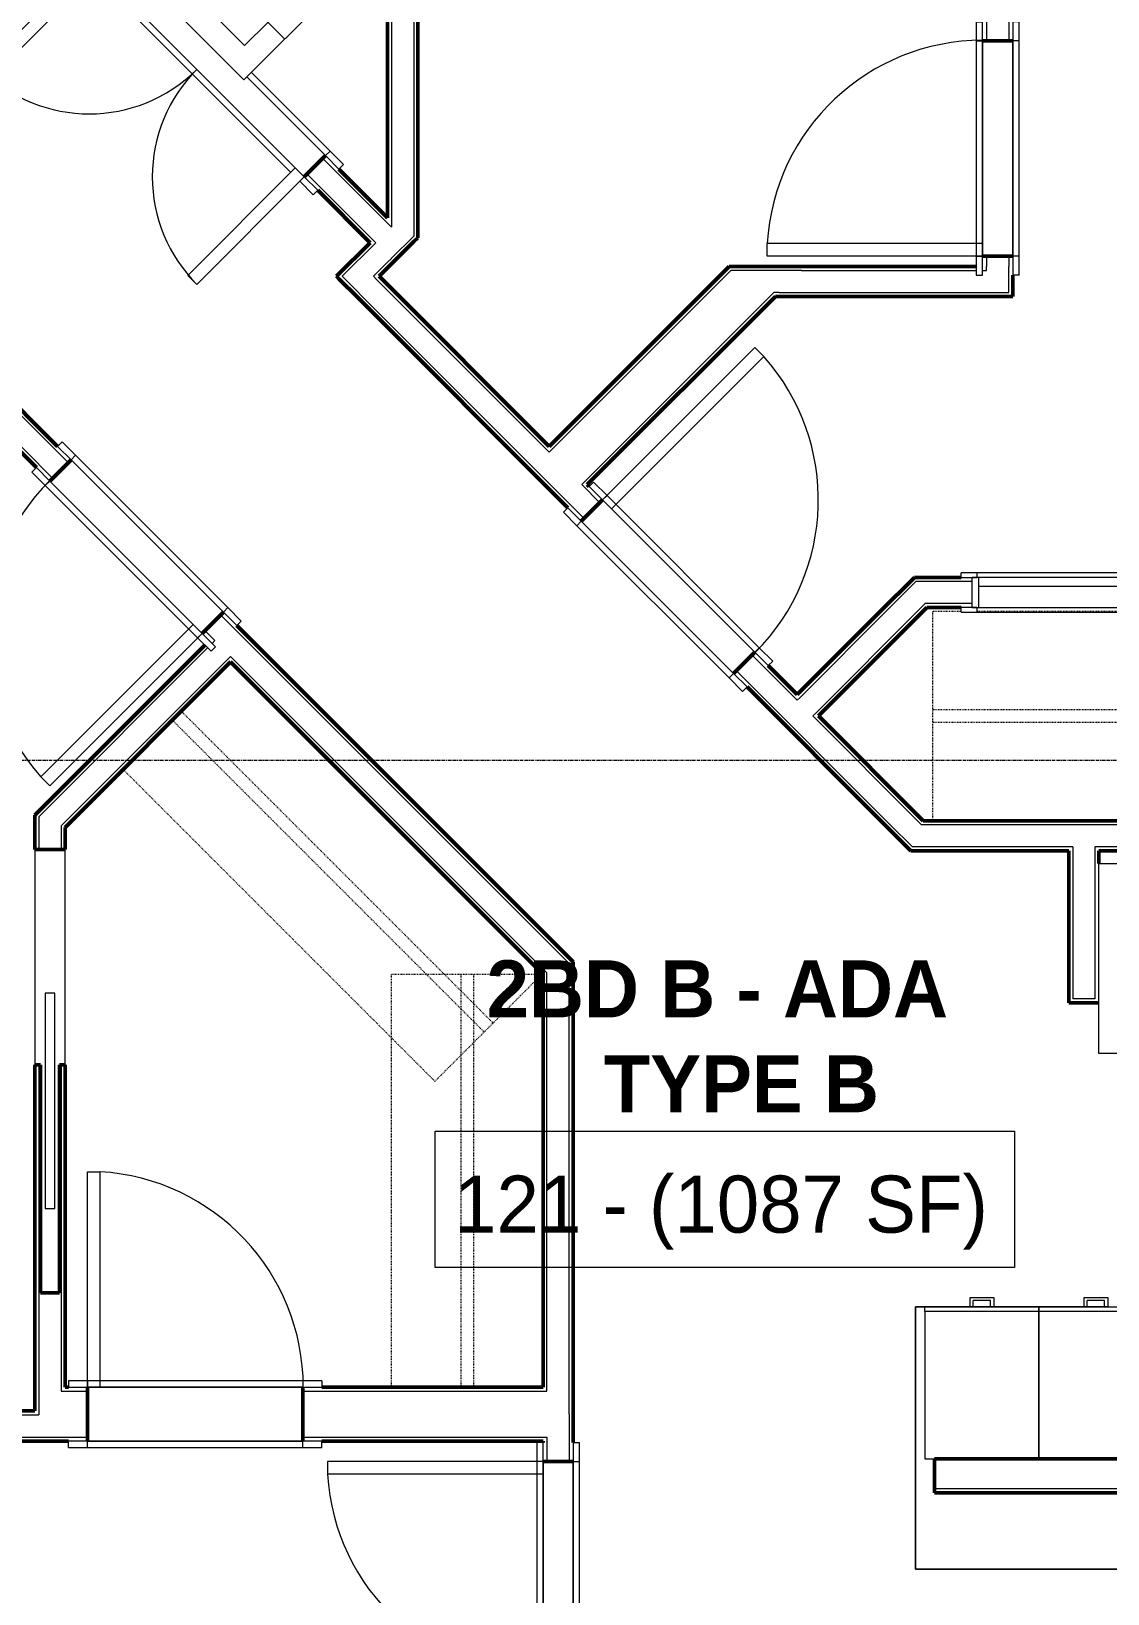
# Model space of a CAD drawing. Header units: inches. Extents: x -4218 to -1830, y 9767 to 12426.
# Drawn here: x -2445.1 to -2275.1, y 11403.7 to 11650.3 of the extents above; entities that cross this region are included whole.
import ezdxf

# ---------------------------------------------------------------- set-up
doc = ezdxf.new("R2010")
doc.units = ezdxf.units.IN
doc.header["$MEASUREMENT"] = 0
doc.linetypes.add('Dash', pattern=[0.25, 0.125, -0.125])
doc.linetypes.add('Grid Line 1_2_', pattern=[0.875, 0.5, -0.125, 0.125, -0.125])
for name, color, linetype, lineweight in [('0-1', 7, 'Continuous', 5), ('0-2', 10, 'Continuous', 9), ('A-AREA-IDEN', 2, 'Continuous', 9), ('A-DOOR-1', 10, 'Continuous', 9), ('A-DOOR-2', 50, 'Continuous', 20), ('A-DOOR-FRAM-1', 10, 'Continuous', 9), ('A-DOOR-FRAM-3', 50, 'Continuous', 20), ('A-WALL-1', 7, 'Continuous', 50), ('A-WALL-2', 250, 'Continuous', 13), ('A-WALL-3', 10, 'Continuous', 9), ('A-WALL-4', 252, 'Continuous', 9), ('A-WALL-5', 253, 'Continuous', 9), ('A-WALL-6', 254, 'Continuous', 9), ('I-WALL-1', 7, 'Continuous', 50), ('I-WALL-2', 10, 'Continuous', 9), ('I-WALL-3', 252, 'Continuous', 9), ('P-SANR-FIXT-1', 10, 'Continuous', 9), ('Q-CASE-2', 10, 'Continuous', 9), ('Q-CASE-HDLN-1', 10, 'Dash', 9), ('Q-CASE-HDLN-2', 252, 'Dash', 9), ('Q-SPCQ-1', 10, 'Continuous', 9), ('S-GRID-1', 1, 'Grid Line 1_2_', 9)]:
    doc.layers.add(name, color=color, linetype=linetype, lineweight=lineweight)
doc.styles.add('Century Gothic', font='ufonts.com_century-gothic.ttf', dxfattribs={"height": 9})
doc.styles.add('Century Gothic_B', font='GOTHICB.TTF', dxfattribs={"height": 9})

# ---------------------------------------------------------------- blocks, each defined once
blk = doc.blocks.new('POCKET - FLUSH - 2-10 x 6-8-2882529-BACKGROUND - RCP - 1ST FLOOR')
at = {"layer": 'A-DOOR-2'}
for p, q in [((-39.67, 0.75), (-39.67, -0.75)), ((-5.67, 0.75), (-39.67, 0.75)), ((-5.67, -0.75), (-5.67, 0.75)), ((-39.67, -0.75), (-5.67, -0.75))]:
    blk.add_line(p, q, dxfattribs=at)
blk = doc.blocks.new('SWING - SINGLE - FLUSH - 2-10 x 6-8 - PRIVACY-3199405-BACKGROUND - RCP - 1ST FLOOR')
at = {"layer": 'A-DOOR-1'}
blk.add_arc((17, -2.38), 34.07, 180, 266.6343, dxfattribs=at)
at = {"layer": 'A-DOOR-2'}
for p, q in [((15, -2.38), (15, -36.38)), ((17, -2.38), (15, -2.38)), ((17, -2.38), (17, -36.38)), ((17, -36.38), (15, -36.38))]:
    blk.add_line(p, q, dxfattribs=at)
at = {"layer": 'A-DOOR-FRAM-1'}
for p, q in [((-17, 3.37), (-20, 3.37)), ((-20, 3.37), (-20, 2.37)), ((-17, 3.37), (-17, 2.37)), ((17, 3.37), (-17, 3.37)), ((20, 3.37), (17, 3.37)), ((17, 3.37), (17, 2.37)), ((20, 3.37), (20, 2.37)), ((-20, 2.37), (-17, 2.37)), ((-17, 2.37), (17, 2.37)), ((17, 2.37), (20, 2.37)), ((-17, -2.38), (-20, -2.38)), ((-20, -3.38), (-20, -2.38)), ((-17, -3.38), (-17, -2.38)), ((17, -2.38), (-17, -2.38)), ((20, -2.38), (17, -2.38)), ((17, -3.38), (17, -2.38)), ((20, -3.38), (20, -2.38)), ((-20, -3.38), (-17, -3.38)), ((-17, -3.38), (17, -3.38)), ((17, -3.38), (20, -3.38))]:
    blk.add_line(p, q, dxfattribs=at)
blk = doc.blocks.new('OD_CW_Closet - OD_CW_Closet-3129691-BACKGROUND - RCP - 1ST FLOOR')
at = {"layer": 'Q-CASE-HDLN-1'}
for p, q in [((0.74, 23.99), (0.74, 0)), ((0.74, 13), (65.91, 13)), ((0.74, 11), (65.91, 11)), ((0.74, 0), (65.91, 0))]:
    blk.add_line(p, q, dxfattribs=at)
at = {"layer": 'Q-CASE-HDLN-2'}
for p, q in [((65.91, 24), (0.75, 24)), ((65.91, 0), (65.91, 24))]:
    blk.add_line(p, q, dxfattribs=at)
blk = doc.blocks.new('OD_CW_Closet - OD_CW_Closet-2625500-BACKGROUND - RCP - 1ST FLOOR')
at = {"layer": 'Q-CASE-HDLN-1'}
for p, q in [((70.36, 0), (70.36, 24)), ((0.74, 13), (70.36, 13)), ((0.74, 11), (70.36, 11)), ((0.74, 0), (70.36, 0))]:
    blk.add_line(p, q, dxfattribs=at)
at = {"layer": 'Q-CASE-HDLN-2'}
for p, q in [((70.36, 24), (0.74, 24)), ((0.74, 24), (0.74, 0))]:
    blk.add_line(p, q, dxfattribs=at)
blk = doc.blocks.new('SWING - SINGLE - FLUSH - 2-10 x 6-8 - PRIVACY-3199419-BACKGROUND - RCP - 1ST FLOOR')
at = {"layer": 'A-DOOR-1'}
blk.add_arc((17, -4.25), 34.07, 180, 266.6343, dxfattribs=at)
at = {"layer": 'A-DOOR-2'}
for p, q in [((15, -4.25), (15, -38.26)), ((17, -4.25), (15, -4.25)), ((17, -4.25), (17, -38.26)), ((17, -38.26), (15, -38.26))]:
    blk.add_line(p, q, dxfattribs=at)
at = {"layer": 'A-DOOR-FRAM-1'}
for p, q in [((-17, 5.25), (-20, 5.25)), ((-20, 5.25), (-20, 4.25)), ((17, 5.25), (-17, 5.25)), ((-17, 5.25), (-17, 4.25)), ((20, 5.25), (17, 5.25)), ((17, 5.25), (17, 4.25)), ((20, 5.25), (20, 4.25)), ((-20, 4.25), (-17, 4.25)), ((-17, 4.25), (17, 4.25)), ((17, 4.25), (20, 4.25)), ((-17, -4.25), (-20, -4.25)), ((-20, -5.25), (-20, -4.25)), ((17, -4.25), (-17, -4.25)), ((-17, -5.25), (-17, -4.25)), ((20, -4.25), (17, -4.25)), ((17, -5.25), (17, -4.25)), ((20, -5.25), (20, -4.25)), ((-20, -5.25), (-17, -5.25)), ((-17, -5.25), (17, -5.25)), ((17, -5.25), (20, -5.25))]:
    blk.add_line(p, q, dxfattribs=at)
blk = doc.blocks.new('Stacked Washer and Dryer - 26_x25_ - Private-1372850-BACKGROUND - RCP - 1ST FLOOR')
at = {"layer": 'P-SANR-FIXT-1'}
for p, q in [((26, 12.5), (0, 12.5)), ((0, -12.5), (0, 12.5)), ((16.90625, -12.5), (16.90625, 12.5)), ((26, 12.5), (26, -12.5)), ((22.09375, 8.75), (16.90625, 8.75)), ((22.09375, -8.75), (22.09375, 8.75)), ((16.90625, -8.75), (22.09375, -8.75)), ((0, -12.5), (26, -12.5))]:
    blk.add_line(p, q, dxfattribs=at)
blk = doc.blocks.new('SWING - DOUBLE - FLUSH - 4-0 x 6-8 - DUMMY-3207496-BACKGROUND - RCP - 1ST FLOOR')
at = {"layer": 'A-DOOR-1'}
for p, q in [((-24, 3.37), (-27, 3.37)), ((-27, 2.37), (-27, 3.37)), ((-24, 2.37), (-24, 3.37)), ((22, 3.37), (-22, 3.37)), ((27, 3.37), (24, 3.37)), ((24, 2.37), (24, 3.37)), ((27, 2.37), (27, 3.37)), ((-27, 2.37), (-24, 2.37)), ((-22, 2.37), (22, 2.37)), ((24, 2.37), (27, 2.37)), ((-24, -2.38), (-27, -2.38)), ((-27, -2.38), (-27, -3.38)), ((-6.45, -2.38), (-24, -2.38)), ((-24, -2.38), (-24, -3.38)), ((24, -2.38), (18.55, -2.38)), ((27, -2.38), (24, -2.38)), ((24, -2.38), (24, -3.38)), ((27, -2.38), (27, -3.38)), ((-27, -3.38), (-24, -3.38)), ((-24, -3.38), (-6.45, -3.38)), ((18.55, -3.38), (24, -3.38)), ((24, -3.38), (27, -3.38))]:
    blk.add_line(p, q, dxfattribs=at)
for centre, start, end in [((-24, 2.37), 360, 90), ((24, 2.37), 90, 180)]:
    blk.add_arc(centre, 24, start, end, dxfattribs=at)
at = {"layer": 'A-DOOR-2'}
for p, q in [((-24, 2.37), (-24, 26.38)), ((-24, 26.38), (-22, 26.38)), ((-22, 26.38), (-22, 2.37)), ((24, 26.38), (22, 26.38)), ((22, 26.38), (22, 2.37)), ((24, 2.37), (24, 26.38)), ((-22, 2.37), (-24, 2.37)), ((22, 2.37), (24, 2.37))]:
    blk.add_line(p, q, dxfattribs=at)
blk = doc.blocks.new('SWING - SINGLE - FLUSH - 2-10 x 6-8 - PRIVACY-3199407-BACKGROUND - RCP - 1ST FLOOR')
at = {"layer": 'A-DOOR-1'}
blk.add_arc((17, 2.37), 34.07, 93.3657, 180, dxfattribs=at)
at = {"layer": 'A-DOOR-2'}
for p, q in [((15, 2.37), (15, 36.38)), ((17, 36.38), (15, 36.38)), ((17, 2.37), (17, 36.38)), ((17, 2.37), (15, 2.37))]:
    blk.add_line(p, q, dxfattribs=at)
at = {"layer": 'A-DOOR-FRAM-1'}
for p, q in [((-17, 3.37), (-20, 3.37)), ((-20, 2.37), (-20, 3.37)), ((17, 3.37), (-17, 3.37)), ((-17, 2.37), (-17, 3.37)), ((20, 3.37), (17, 3.37)), ((17, 2.37), (17, 3.37)), ((20, 2.37), (20, 3.37)), ((-20, 2.37), (-17, 2.37)), ((-17, 2.37), (17, 2.37)), ((17, 2.37), (20, 2.37)), ((-17, -2.38), (-20, -2.38)), ((-20, -2.38), (-20, -3.38)), ((17, -2.38), (-17, -2.38)), ((-17, -2.38), (-17, -3.38)), ((20, -2.38), (17, -2.38)), ((17, -2.38), (17, -3.38)), ((20, -2.38), (20, -3.38)), ((-20, -3.38), (-17, -3.38)), ((-17, -3.38), (17, -3.38)), ((17, -3.38), (20, -3.38))]:
    blk.add_line(p, q, dxfattribs=at)
blk = doc.blocks.new('OD_CW_Closet - OD_CW_Closet-2039040-BACKGROUND - RCP - 1ST FLOOR')
at = {"layer": 'Q-CASE-HDLN-1'}
for p, q in [((0.74, 24), (0.74, -8.9)), ((160.21, -9), (160.21, 24)), ((0.74, 8.5), (160.21, 8.5)), ((0.74, 6.5), (160.21, 6.5)), ((3.24, -9), (75.74, -9)), ((80.74, -9), (153.24, -9)), ((155.74, -9), (160.21, -9))]:
    blk.add_line(p, q, dxfattribs=at)
at = {"layer": 'Q-CASE-HDLN-2'}
blk.add_line((160.21, 24), (0.74, 24), dxfattribs=at)
blk = doc.blocks.new('SLIDING - FLUSH - 6-0 x 6-8-V29-BACKGROUND - RCP - 1ST FLOOR')
at = {"layer": 'A-DOOR-1'}
for p, q in [((-38.75, 2.25), (-38.75, 3)), ((-36.25, 3), (-38.75, 3)), ((36.25, 3), (-36.25, 3)), ((-36.25, 3), (-36.25, 2.25)), ((36.25, 2.25), (36.25, 3)), ((36.25, 3), (38.75, 3)), ((38.75, 3), (38.75, 2.25)), ((-38.75, 2.25), (-36.25, 2.25)), ((1, 2.25), (-36, 2.25)), ((-36, 2.25), (-36, 0.88)), ((-36, 0.88), (1, 0.88)), ((36, 0.88), (-1, 0.88)), ((-1, 0.88), (-1, -0.5)), ((1, 2.25), (1, 0.88)), ((36, 0.88), (36, -0.5)), ((38.75, 2.25), (36.25, 2.25)), ((-1, -0.5), (36, -0.5)), ((-38.75, -3.25), (-38.75, -2.5)), ((-36.25, -2.5), (-38.75, -2.5)), ((-38.75, -3.25), (-36.25, -3.25)), ((-36.25, -2.5), (-36.25, -3.25)), ((-36.25, -3.25), (36.25, -3.25)), ((36.25, -2.5), (38.75, -2.5)), ((36.25, -3.25), (36.25, -2.5)), ((38.75, -3.25), (36.25, -3.25)), ((38.75, -2.5), (38.75, -3.25))]:
    blk.add_line(p, q, dxfattribs=at)
at = {"layer": 'A-DOOR-FRAM-1'}
for p, q in [((-36, 2.25), (-37, 2.25)), ((-37, -2.5), (-37, 2.25)), ((-36, 2.25), (-36, -2.5)), ((36, 2.25), (1, 2.25)), ((36, -2.5), (36, 2.25)), ((36, 2.25), (37, 2.25)), ((37, 2.25), (37, -2.5)), ((-37, -2.5), (-36, -2.5)), ((-36, -2.5), (36, -2.5)), ((37, -2.5), (36, -2.5))]:
    blk.add_line(p, q, dxfattribs=at)
blk = doc.blocks.new('Refrigerator_-_Side-by-Side_6047 - 36_ X 30_-1372843-BACKGROUND - RCP - 1ST FLOOR')
at = {"layer": 'Q-SPCQ-1'}
for p, q in [((-17.88, 15.58), (17.87, 15.58)), ((-17.88, -14.42), (-17.88, 15.58)), ((17.87, 15.58), (17.87, -14.42)), ((17.87, -14.42), (-17.88, -14.42))]:
    blk.add_line(p, q, dxfattribs=at)
blk = doc.blocks.new('Base Cabinet 3 Drawer 230 - Base Cabinet 3 Drawer 230 18_-2579417-BACKGROUND - RCP - 1ST FLOOR')
at = {"layer": 'Q-CASE-2'}
for p, q in [((-1.14, 24), (-1.14, 25.5)), ((-1.14, 25.5), (2.61, 25.5)), ((2.11, 25), (-0.64, 25)), ((-0.64, 24), (-0.64, 25)), ((2.11, 24), (2.11, 25)), ((2.61, 25.5), (2.61, 24)), ((-8.26, 24), (9.74, 24)), ((-8.26, 23.25), (-8.26, 24)), ((9.74, 23.25), (-8.26, 23.25)), ((-8.26, 23.25), (-8.26, 0)), ((-1.14, 24), (-0.64, 24)), ((2.61, 24), (2.11, 24)), ((9.74, 24), (9.74, 23.25)), ((9.74, 0), (9.74, 23.25)), ((-8.26, 0), (9.74, 0))]:
    blk.add_line(p, q, dxfattribs=at)
blk = doc.blocks.new('CTR - 1st Phase - Unit Layouts_rvt-1-BACKGROUND - RCP - 1ST FLOOR')
at = {"layer": 'A-WALL-1'}
for p, q in [((-2388.81, 11620.89), (-2388.81, 11680.24)), ((-2384.06, 11680.24), (-2384.06, 11617.73)), ((-2290.11, 11648.82), (-2294.86, 11648.82)), ((-2487.09, 11630.96), (-2440.92, 11584.79)), ((-2401.98, 11627.33), (-2398.62, 11630.69)), ((-2396.5, 11628.57), (-2388.81, 11620.89)), ((-2391.58, 11616.94), (-2399.85, 11625.21)), ((-2384.06, 11617.73), (-2384.69, 11617.11)), ((-2396.88, 11611.63), (-2391.58, 11616.94)), ((-2384.69, 11617.11), (-2388.81, 11612.98)), ((-2444.28, 11581.43), (-2475.95, 11613.1)), ((-2388.81, 11612.98), (-2390.17, 11611.63)), ((-2322.84, 11613.19), (-2295.86, 11613.19)), ((-2294.86, 11614.82), (-2290.11, 11614.82)), ((-2396.44, 11611.19), (-2396.88, 11611.63)), ((-2393.52, 11608.27), (-2396.44, 11611.19)), ((-2390.17, 11611.63), (-2363.3, 11584.76)), ((-2290.11, 11611.82), (-2290.11, 11609.07)), ((-2360.35, 11575.1), (-2393.52, 11608.27)), ((-2290.11, 11608.44), (-2327.59, 11608.44)), ((-2290.11, 11609.07), (-2290.11, 11608.44)), ((-2438.8, 11582.67), (-2442.15, 11579.31)), ((-2357.29, 11578.75), (-2356.99, 11578.46)), ((-2354.87, 11576.33), (-2358.23, 11572.98)), ((-2310.38, 11559.35), (-2306.26, 11563.47)), ((-2306.26, 11563.47), (-2305.63, 11564.1)), ((-2305.63, 11564.1), (-2298.27, 11564.1)), ((-2418.11, 11555.27), (-2414.75, 11558.63)), ((-2324.13, 11545.6), (-2310.38, 11559.35)), ((-2303.67, 11559.35), (-2320.77, 11542.24)), ((-2298.27, 11559.35), (-2303.67, 11559.35)), ((-2412.63, 11556.5), (-2359.52, 11503.4)), ((-2444.5, 11526.58), (-2417.67, 11553.41)), ((-2334.18, 11548.93), (-2330.83, 11552.29)), ((-2413.6, 11550.76), (-2439.75, 11524.61)), ((-2364.27, 11501.43), (-2413.6, 11550.76)), ((-2328.7, 11550.17), (-2324.13, 11545.6)), ((-2310.95, 11525.7), (-2332.06, 11546.81)), ((-2320.77, 11542.24), (-2304.23, 11525.7)), ((-2444.5, 11521.15), (-2444.5, 11526.58)), ((-2439.75, 11524.61), (-2439.75, 11521.15)), ((-2306.83, 11521.57), (-2310.95, 11525.7)), ((-2304.23, 11525.7), (-2138.37, 11525.7)), ((-2306.2, 11520.95), (-2306.83, 11521.57)), ((-2443.22, 11521.15), (-2444.5, 11521.15)), ((-2439.75, 11521.15), (-2443.22, 11521.15)), ((-2281.26, 11520.95), (-2306.2, 11520.95)), ((-2281.26, 11496.95), (-2281.26, 11520.95)), ((-2105.03, 11520.95), (-2276.51, 11520.95)), ((-2276.51, 11520.95), (-2276.51, 11518.95)), ((-2359.52, 11503.4), (-2359.52, 11502.51)), ((-2359.52, 11502.51), (-2359.52, 11496.68)), ((-2364.27, 11436.27), (-2364.27, 11501.43)), ((-2359.52, 11496.68), (-2359.52, 11432.02)), ((-2280.64, 11496.95), (-2281.26, 11496.95)), ((-2277.14, 11496.95), (-2280.64, 11496.95)), ((-2276.51, 11496.95), (-2277.14, 11496.95)), ((-2444.5, 11432.52), (-2444.5, 11487.15)), ((-2444.5, 11487.15), (-2443.62, 11487.15)), ((-2443.62, 11487.15), (-2443.62, 11451.15)), ((-2440.62, 11451.15), (-2440.62, 11487.15)), ((-2440.62, 11487.15), (-2439.75, 11487.15)), ((-2439.75, 11487.15), (-2439.75, 11436.27)), ((-2443.62, 11451.15), (-2440.62, 11451.15)), ((-2508.87, 11432.52), (-2444.5, 11432.52)), ((-2359.52, 11432.02), (-2359.52, 11427.52)), ((-2444.5, 11427.77), (-2508.87, 11427.77)), ((-2440.37, 11427.77), (-2444.5, 11427.77)), ((-2439.75, 11427.77), (-2440.37, 11427.77)), ((-2364.27, 11427.52), (-2364.27, 11427.77)), ((-2359.52, 11424.52), (-2364.27, 11424.52)), ((-2302.45, 11424.95), (-2249.47, 11424.95)), ((-2302.45, 11419.57), (-2302.45, 11424.95)), ((-2151.45, 11419.57), (-2302.45, 11419.57))]:
    blk.add_line(p, q, dxfattribs=at)
at = {"layer": 'A-WALL-2'}
for p, q in [((-2388.19, 11679.61), (-2388.19, 11635.22)), ((-2384.69, 11679.61), (-2384.69, 11638.72)), ((-2294.23, 11679.61), (-2294.23, 11648.82)), ((-2290.73, 11679.61), (-2290.73, 11648.82)), ((-2384.69, 11638.72), (-2384.69, 11622.94)), ((-2388.19, 11635.22), (-2388.19, 11619.44)), ((-2487.09, 11630.08), (-2439.24, 11582.22)), ((-2399.06, 11630.25), (-2388.81, 11620.01)), ((-2401.53, 11627.78), (-2391.14, 11617.38)), ((-2384.69, 11622.94), (-2384.69, 11617.99)), ((-2388.22, 11619.41), (-2388.81, 11620.01)), ((-2388.22, 11619.41), (-2388.19, 11619.38)), ((-2388.19, 11614.49), (-2384.69, 11617.99)), ((-2396, 11611.63), (-2390.69, 11616.94)), ((-2390.69, 11616.94), (-2391.14, 11617.38)), ((-2476.66, 11614.69), (-2441.71, 11579.75)), ((-2391.05, 11611.63), (-2388.81, 11613.87)), ((-2388.81, 11613.87), (-2388.22, 11614.46)), ((-2388.22, 11614.46), (-2388.19, 11614.43)), ((-2388.19, 11614.43), (-2388.19, 11614.49)), ((-2362.85, 11584.32), (-2334.61, 11612.57)), ((-2324.35, 11612.57), (-2334.61, 11612.57)), ((-2323.47, 11612.57), (-2324.35, 11612.57)), ((-2323.47, 11612.57), (-2295.86, 11612.57)), ((-2294.86, 11612.57), (-2294.23, 11612.57)), ((-2294.23, 11614.82), (-2294.23, 11613.19)), ((-2294.23, 11612.57), (-2294.23, 11613.19)), ((-2290.73, 11614.82), (-2290.73, 11613.19)), ((-2290.73, 11612.57), (-2290.73, 11613.19)), ((-2290.73, 11609.07), (-2290.73, 11612.57)), ((-2396, 11611.63), (-2393.52, 11609.16)), ((-2391.05, 11611.63), (-2390.61, 11611.19)), ((-2390.61, 11611.19), (-2363.3, 11583.88)), ((-2393.52, 11609.16), (-2393.08, 11608.72)), ((-2393.08, 11608.72), (-2357.78, 11573.42)), ((-2357.73, 11579.19), (-2327.85, 11609.07)), ((-2326.97, 11609.07), (-2327.85, 11609.07)), ((-2326.97, 11609.07), (-2290.73, 11609.07)), ((-2363.3, 11583.88), (-2362.85, 11584.32)), ((-2358.17, 11578.75), (-2357.73, 11579.19)), ((-2358.17, 11578.75), (-2355.31, 11575.89)), ((-2305.38, 11563.47), (-2308.88, 11559.97)), ((-2296.52, 11563.47), (-2305.38, 11563.47)), ((-2309.5, 11559.35), (-2323.69, 11545.16)), ((-2304.55, 11559.35), (-2321.22, 11542.68)), ((-2308.88, 11559.97), (-2309.5, 11559.35)), ((-2303.93, 11559.97), (-2304.55, 11559.35)), ((-2296.52, 11559.97), (-2303.93, 11559.97)), ((-2415.2, 11558.18), (-2360.15, 11503.14)), ((-2417.67, 11555.71), (-2416.08, 11554.12)), ((-2416.52, 11553.68), (-2416.08, 11554.12)), ((-2417.23, 11552.97), (-2443.87, 11526.32)), ((-2414.05, 11551.2), (-2440.37, 11524.87)), ((-2414.05, 11551.2), (-2413.6, 11551.64)), ((-2413.6, 11551.64), (-2363.65, 11501.69)), ((-2331.27, 11551.85), (-2324.13, 11544.72)), ((-2333.74, 11549.38), (-2310.07, 11525.7)), ((-2324.13, 11544.72), (-2323.69, 11545.16)), ((-2321.66, 11542.24), (-2321.22, 11542.68)), ((-2321.66, 11542.24), (-2305.12, 11525.7)), ((-2443.87, 11526.32), (-2443.87, 11521.37)), ((-2440.37, 11524.87), (-2440.37, 11523.99)), ((-2440.37, 11523.99), (-2440.37, 11521.15)), ((-2310.07, 11525.7), (-2309.44, 11525.07)), ((-2309.44, 11525.07), (-2305.94, 11521.57)), ((-2305.12, 11525.7), (-2304.49, 11525.07)), ((-2137.75, 11525.07), (-2304.49, 11525.07)), ((-2443.87, 11521.37), (-2443.87, 11521.15)), ((-2280.64, 11521.57), (-2305.94, 11521.57)), ((-2280.64, 11521.57), (-2280.64, 11520.95)), ((-2105.65, 11521.57), (-2277.14, 11521.57)), ((-2277.14, 11521.57), (-2277.14, 11520.95)), ((-2280.64, 11520.95), (-2280.64, 11497.57)), ((-2277.14, 11520.95), (-2277.14, 11497.57)), ((-2363.65, 11500.8), (-2363.65, 11501.69)), ((-2360.15, 11498.19), (-2360.15, 11503.14)), ((-2363.65, 11435.65), (-2363.65, 11500.8)), ((-2360.15, 11497.3), (-2360.15, 11498.19)), ((-2360.15, 11432.02), (-2360.15, 11497.3)), ((-2277.14, 11497.57), (-2280.64, 11497.57)), ((-2443.87, 11487.15), (-2443.87, 11431.9)), ((-2440.37, 11487.15), (-2440.37, 11435.65)), ((-2440.37, 11435.65), (-2439.75, 11435.65)), ((-2439.75, 11435.65), (-2436.2, 11435.65)), ((-2402.2, 11435.65), (-2364.27, 11435.65)), ((-2364.27, 11435.65), (-2363.65, 11435.65)), ((-2508.25, 11431.9), (-2444.5, 11431.9)), ((-2444.5, 11431.9), (-2443.87, 11431.9)), ((-2360.15, 11432.02), (-2360.15, 11424.52)), ((-2508.25, 11428.4), (-2444.5, 11428.4)), ((-2444.5, 11428.4), (-2443.87, 11428.4)), ((-2443.87, 11428.4), (-2440.37, 11428.4)), ((-2440.37, 11428.4), (-2439.75, 11428.4)), ((-2439.75, 11428.4), (-2436.2, 11428.4)), ((-2402.2, 11428.4), (-2364.27, 11428.4)), ((-2364.27, 11428.4), (-2363.65, 11428.4)), ((-2363.65, 11428.4), (-2363.65, 11424.52)), ((-2151.45, 11420.2), (-2302.45, 11420.2))]:
    blk.add_line(p, q, dxfattribs=at)
at = {"layer": 'A-WALL-3'}
for p, q in [((-2434.5, 11659.86), (-2403.39, 11628.75)), ((-2294.86, 11648.82), (-2294.86, 11614.82)), ((-2290.11, 11614.82), (-2290.11, 11648.82)), ((-2398.62, 11630.69), (-2411.03, 11643.11)), ((-2414.75, 11558.63), (-2438.8, 11582.67)), ((-2442.15, 11579.31), (-2418.11, 11555.27)), ((-2330.83, 11552.29), (-2354.87, 11576.33)), ((-2358.23, 11572.98), (-2334.18, 11548.93)), ((-2444.5, 11521.15), (-2444.5, 11519.86)), ((-2444.5, 11519.86), (-2444.5, 11487.15)), ((-2439.75, 11487.15), (-2439.75, 11521.15)), ((-2305.47, 11407.57), (-2305.47, 11448.95)), ((-2305.47, 11448.95), (-2296.85, 11448.95)), ((-2296.35, 11448.95), (-2293.6, 11448.95)), ((-2293.1, 11448.95), (-2278.85, 11448.95)), ((-2278.35, 11448.95), (-2275.6, 11448.95)), ((-2364.27, 11424.52), (-2364.27, 11390.52)), ((-2359.52, 11390.52), (-2359.52, 11424.52)), ((-2148.45, 11407.57), (-2305.47, 11407.57))]:
    blk.add_line(p, q, dxfattribs=at)
at = {"layer": 'A-WALL-4'}
for p, q in [((-2294.86, 11648.82), (-2290.11, 11648.82)), ((-2398.62, 11630.69), (-2401.98, 11627.33)), ((-2290.11, 11614.82), (-2294.86, 11614.82)), ((-2442.15, 11579.31), (-2438.8, 11582.67)), ((-2358.23, 11572.98), (-2354.87, 11576.33)), ((-2418.11, 11555.27), (-2414.75, 11558.63)), ((-2334.18, 11548.93), (-2330.83, 11552.29)), ((-2444.5, 11521.15), (-2443.22, 11521.15)), ((-2443.22, 11521.15), (-2439.75, 11521.15)), ((-2443.62, 11487.15), (-2444.5, 11487.15)), ((-2443.62, 11451.15), (-2443.62, 11487.15)), ((-2439.75, 11487.15), (-2440.62, 11487.15)), ((-2440.62, 11487.15), (-2440.62, 11451.15)), ((-2440.62, 11451.15), (-2443.62, 11451.15)), ((-2296.85, 11448.95), (-2305.47, 11448.95)), ((-2305.47, 11448.95), (-2305.47, 11407.57)), ((-2293.6, 11448.95), (-2296.35, 11448.95)), ((-2278.85, 11448.95), (-2293.1, 11448.95)), ((-2275.6, 11448.95), (-2278.35, 11448.95)), ((-2364.27, 11424.52), (-2359.52, 11424.52)), ((-2302.45, 11424.95), (-2249.47, 11424.95)), ((-2302.45, 11419.57), (-2302.45, 11424.95)), ((-2151.45, 11419.57), (-2302.45, 11419.57)), ((-2305.47, 11407.57), (-2148.45, 11407.57))]:
    blk.add_line(p, q, dxfattribs=at)
at = {"layer": 'A-WALL-5'}
blk.add_line((-2296.52, 11559.35), (-2296.52, 11564.1), dxfattribs=at)
at = {"layer": 'A-WALL-6'}
for p, q in [((-2296.35, 11448.95), (-2296.85, 11448.95)), ((-2293.1, 11448.95), (-2293.6, 11448.95)), ((-2278.35, 11448.95), (-2278.85, 11448.95)), ((-2275.1, 11448.95), (-2275.6, 11448.95))]:
    blk.add_line(p, q, dxfattribs=at)
at = {"layer": 'I-WALL-1'}
for p, q in [((-2363.3, 11584.76), (-2334.86, 11613.19)), ((-2334.86, 11613.19), (-2333.98, 11613.19)), ((-2333.98, 11613.19), (-2322.84, 11613.19)), ((-2327.59, 11608.44), (-2357.29, 11578.75)), ((-2439.75, 11436.27), (-2439.2, 11436.27)), ((-2436.2, 11436.27), (-2436.2, 11427.77)), ((-2402.2, 11427.77), (-2402.2, 11436.27)), ((-2399.2, 11436.27), (-2364.27, 11436.27)), ((-2439.2, 11427.77), (-2439.75, 11427.77)), ((-2364.27, 11427.77), (-2399.2, 11427.77))]:
    blk.add_line(p, q, dxfattribs=at)
at = {"layer": 'I-WALL-2'}
for p, q in [((-2402.2, 11436.27), (-2436.2, 11436.27)), ((-2436.2, 11427.77), (-2402.2, 11427.77))]:
    blk.add_line(p, q, dxfattribs=at)
at = {"layer": 'I-WALL-3'}
for p, q in [((-2436.2, 11427.77), (-2436.2, 11436.27)), ((-2402.2, 11427.77), (-2402.2, 11436.27))]:
    blk.add_line(p, q, dxfattribs=at)
at = {"layer": '0-2'}
for name, p, rotation in [('Stacked Washer and Dryer - 26_x25_ - Private-1372850-BACKGROUND - RCP - 1ST FLOOR', (-2401.95, 11669.86), 224.9999999999959), ('SWING - DOUBLE - FLUSH - 4-0 x 6-8 - DUMMY-3207496-BACKGROUND - RCP - 1ST FLOOR', (-2417.27, 11645.98), 134.999999999985), ('SWING - SINGLE - FLUSH - 2-10 x 6-8 - PRIVACY-3199405-BACKGROUND - RCP - 1ST FLOOR', (-2292.48, 11631.82), 269.9999999999841), ('SWING - SINGLE - FLUSH - 2-10 x 6-8 - PRIVACY-3199405-BACKGROUND - RCP - 1ST FLOOR', (-2344.53, 11562.63), 134.9999999999859), ('SWING - SINGLE - FLUSH - 2-10 x 6-8 - PRIVACY-3199405-BACKGROUND - RCP - 1ST FLOOR', (-2428.45, 11568.97), 314.9999999999929), ('OD_CW_Closet - OD_CW_Closet-2039040-BACKGROUND - RCP - 1ST FLOOR', (-2142.54, 11549.7), 180), ('OD_CW_Closet - OD_CW_Closet-2625500-BACKGROUND - RCP - 1ST FLOOR', (-2431.1, 11534.31), 314.9999999999857), ('Refrigerator_-_Side-by-Side_6047 - 36_ X 30_-1372843-BACKGROUND - RCP - 1ST FLOOR', (-2258.64, 11504.53), 180), ('OD_CW_Closet - OD_CW_Closet-3129691-BACKGROUND - RCP - 1ST FLOOR', (-2388.27, 11502.18), 269.999999999986), ('POCKET - FLUSH - 2-10 x 6-8-2882529-BACKGROUND - RCP - 1ST FLOOR', (-2442.12, 11504.15), 89.99999999999356), ('SWING - SINGLE - FLUSH - 2-10 x 6-8 - PRIVACY-3199419-BACKGROUND - RCP - 1ST FLOOR', (-2419.2, 11432.02), 180), ('SWING - SINGLE - FLUSH - 2-10 x 6-8 - PRIVACY-3199407-BACKGROUND - RCP - 1ST FLOOR', (-2361.9, 11407.52), 89.99999999998919)]:
    blk.add_blockref(name, p, dxfattribs=dict(at, rotation=rotation))
for name, p in [('SLIDING - FLUSH - 6-0 x 6-8-V29-BACKGROUND - RCP - 1ST FLOOR', (-2259.52, 11561.85)), ('Base Cabinet 3 Drawer 230 - Base Cabinet 3 Drawer 230 18_-2579417-BACKGROUND - RCP - 1ST FLOOR', (-2295.71, 11424.95)), ('Base Cabinet 3 Drawer 230 - Base Cabinet 3 Drawer 230 18_-2579417-BACKGROUND - RCP - 1ST FLOOR', (-2277.71, 11424.95))]:
    blk.add_blockref(name, p, dxfattribs=at)
blk = doc.blocks.new('HOLLOW METAL - UNIT DOOR-2191978-BACKGROUND - RCP - 1ST FLOOR')
at = {"layer": 'A-DOOR-1'}
blk.add_arc((18, 4.125), 36, 90, 180, dxfattribs=at)
at = {"layer": 'A-DOOR-2'}
for p, q in [((18, 40.125), (16.25, 40.125)), ((16.25, 40.125), (16.25, 4.125)), ((18, 4.125), (18, 40.125)), ((16.25, 4.125), (18, 4.125))]:
    blk.add_line(p, q, dxfattribs=at)
at = {"layer": 'A-DOOR-FRAM-3'}
for p, q in [((-18, 4.125), (-20, 4.125)), ((-20, 4.125), (-20, -3.875)), ((-18, 2.1875), (-18, 4.125)), ((18, 4.125), (18, 2.1875)), ((20, 4.125), (18, 4.125)), ((20, -3.875), (20, 4.125)), ((-17.375, 2.1875), (-18, 2.1875)), ((-17.375, -1.9375), (-17.375, 2.1875)), ((18, 2.1875), (17.375, 2.1875)), ((17.375, 2.1875), (17.375, -1.9375)), ((-18, -3.875), (-18, -1.9375)), ((-18, -1.9375), (-17.375, -1.9375)), ((17.375, -1.9375), (18, -1.9375)), ((18, -1.9375), (18, -3.875)), ((-20, -3.875), (-18, -3.875)), ((18, -3.875), (20, -3.875))]:
    blk.add_line(p, q, dxfattribs=at)
blk = doc.blocks.new('CTR - 1st Phase - Common Walls_rvt-1-BACKGROUND - RCP - 1ST FLOOR')
at = {"layer": '0-2', "rotation": 225.0000000000052}
blk.add_blockref('HOLLOW METAL - UNIT DOOR-2191978-BACKGROUND - RCP - 1ST FLOOR', (-2474.13, 11647.46), dxfattribs=at)

msp = doc.modelspace()

# ---------------------------------------------------------------- linework, layer by layer
at = {"layer": 'A-AREA-IDEN', "flags": 128}
msp.add_lwpolyline([(-2381.31, 11476.67), (-2289.82, 11476.67), (-2289.82, 11455.18), (-2381.31, 11455.18)], close=True, dxfattribs=at)
at = {"layer": 'S-GRID-1'}
msp.add_line((-1830.2, 11535.19), (-4168.71, 11535.19), dxfattribs=at)

# ---------------------------------------------------------------- block references
at = {"layer": '0-1'}
for name in ['CTR - 1st Phase - Unit Layouts_rvt-1-BACKGROUND - RCP - 1ST FLOOR', 'CTR - 1st Phase - Common Walls_rvt-1-BACKGROUND - RCP - 1ST FLOOR']:
    msp.add_blockref(name, (0, 0), dxfattribs=at)

# ---------------------------------------------------------------- texts
at = {"layer": 'A-AREA-IDEN', "char_height": 9, "attachment_point": 1}
for s, insert, width, style in [('2BD B - ADA', (-2373.19, 11503.65), 90.9, 'Century Gothic_B'), ('TYPE B', (-2354.69, 11488.65), 46.359, 'Century Gothic_B'), ('121 - (1087 SF)', (-2378.31, 11469.67), 103.323, 'Century Gothic')]:
    msp.add_mtext(s, dxfattribs=dict(at, insert=insert, width=width, style=style))

doc.saveas('drawing.dxf')
